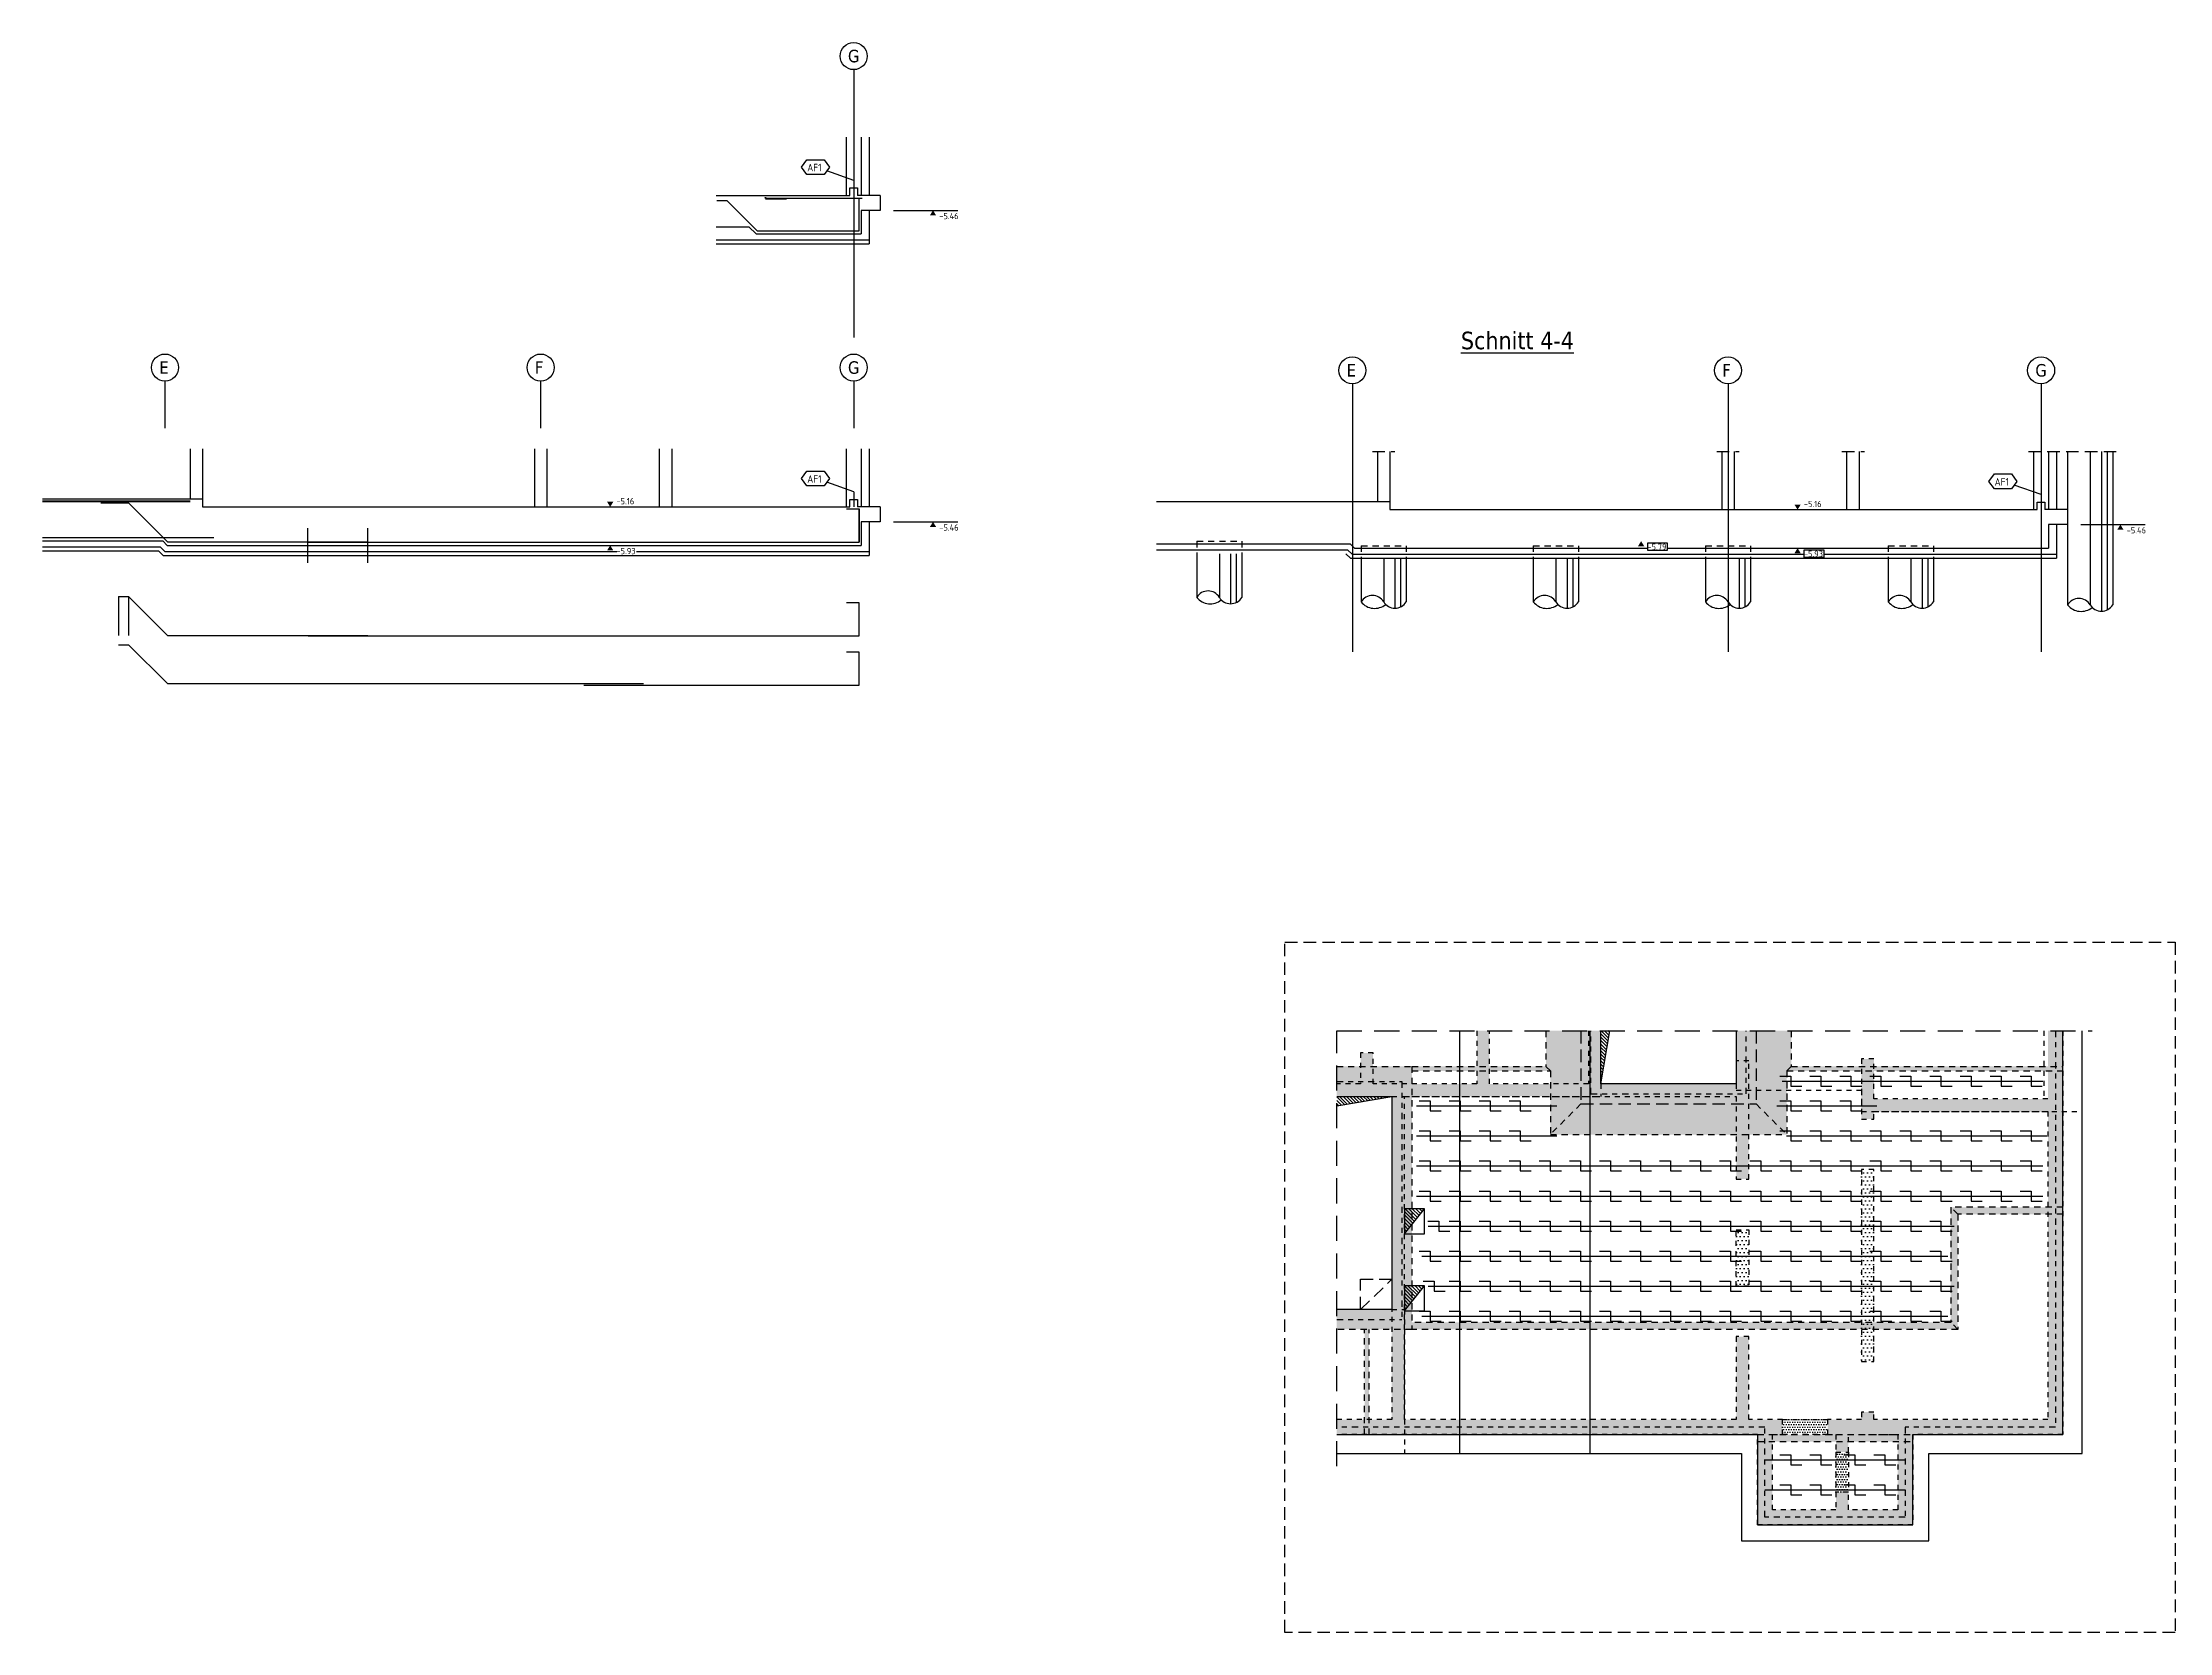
# Model space of a CAD drawing. Extents: x -21 to 93, y -36 to 68.
# Drawn here: x 2.64 to 45.11, y -36.49 to -4.75 of the extents above; entities that cross this region are included whole.
import ezdxf

# ---------------------------------------------------------------- set-up
doc = ezdxf.new("R2010")
doc.units = 0
doc.header["$LTSCALE"] = 0.5
for name, pattern in [('AUSGEZOGEN', [1000.01, 1000, 0.01]), ('DASHED', [0.75, 0.5, -0.25]), ('DIVIDE2', [0.625, 0.25, -0.125, 0, -0.125, 0, -0.125]), ('DOT', [0.175, 0.05, -0.125]), ('GESTRICHELTX2', [1.5, 1, -0.5]), ('HIDDEN', [0.375, 0.25, -0.125]), ('HIDDEN2', [0.187, 0.125, -0.062]), ('PUNKT', [0.175, 0.05, -0.125]), ('STRICHLINIE', [0.75, 0.5, -0.25]), ('VERDECKT', [0.375, 0.25, -0.125]), ('VERDECKTX2', [0.75, 0.5, -0.25])]:
    doc.linetypes.add(name, pattern=pattern)
for name, color, linetype in [('ACHSEN', 7, 'Continuous'), ('AFB', 7, 'Continuous'), ('AFU', 7, 'Continuous'), ('BETON', 7, 'Continuous'), ('Brüstung 2.UG', 7, 'Continuous'), ('DETAIL', 7, 'Continuous'), ('DRUEBER', 7, 'Continuous'), ('grau_dunkel', 7, 'Continuous'), ('grau_hell', 7, 'Continuous'), ('HILFE', 7, 'Continuous'), ('koten', 7, 'Continuous'), ('OBJEKT', 7, 'Continuous'), ('RND', 7, 'Continuous'), ('SCHRAFF', 7, 'Continuous'), ('SFP_Achsen', 7, 'Continuous'), ('SFP_Hilfe', 7, 'Continuous'), ('TEXT', 7, 'Continuous'), ('Verbau', 7, 'Continuous'), ('VERDECKT', 7, 'Continuous'), ('Versprung oberseitig', 7, 'Continuous')]:
    doc.layers.add(name, color=color, linetype=linetype)
doc.layers.add('NOPLOT', color=7, linetype='Continuous', plot=False)
doc.styles.add('helv', font='tahoma.ttf')
doc.styles.add('txt', font='isocp.shx')
doc.linetypes.add('AFU_50K', pattern='A,0.15,["/",Standard,S=0.2,R=0,X=-0.01,Y=-0.1],0.07,["/",Standard,S=0.2,R=0,X=-0.01,Y=-0.1],0.15', length=0.37)
doc.linetypes.add('AFU_50L', pattern='A,0.75,["/",Standard,S=0.2,R=0,X=-0.01,Y=-0.1],0.07,["/",Standard,S=0.2,R=0,X=-0.01,Y=-0.1],0.75', length=1.57)
pattern_1 = [(135, (-74.60404, 528.62096), (-0.035355339, -0.035355339), [])]
pattern_2 = [(0, (14.94868, -53.34815), (0.0396875, 0.079375), [0, -0.079375])]

# ---------------------------------------------------------------- blocks, each defined once
blk = doc.blocks.new('okrd_u')
at = {"layer": 'koten', "color": 7, "linetype": 'Continuous'}
blk.add_solid([(-0.125, -0.202), (0.125, -0.202), (0, 0)], dxfattribs=at)
at = {"layer": 'koten', "style": 'txt'}
blk.add_attdef('OKRD', (0.25, -0.35), '', height=0.25, dxfattribs=at)
blk = doc.blocks.new('okrd_o')
at = {"layer": 'koten', "color": 7, "linetype": 'Continuous'}
blk.add_solid([(-0.125, 0.202), (0.125, 0.202), (0, 0)], dxfattribs=at)
at = {"layer": 'koten', "style": 'txt'}
blk.add_attdef('OKRD', (0.25, 0.1), '', height=0.25, dxfattribs=at)

msp = doc.modelspace()

# ---------------------------------------------------------------- hatches: boundary and pattern name
at = {"layer": 'Brüstung 2.UG', "linetype": 'PUNKT'}
h = msp.add_hatch(dxfattribs=at)
h.set_pattern_fill('DOTS', color=102, scale=0.8, double=1)
h.set_pattern_definition([(0, (-77.84343, 459.56331), (0.025, 0.05), [0, -0.05])])
h.paths.add_polyline_path([(37.38088, -32.23558), (37.38088, -32.53558), (38.28088, -32.53558), (38.28088, -32.23558)])
at = {"layer": 'Brüstung 2.UG', "linetype": 'DOT'}
h = msp.add_hatch(dxfattribs=at)
h.set_pattern_fill('DOTS', color=102, scale=0.8, double=1)
h.set_pattern_definition([(0, (-74.60404, 528.62096), (0.025, 0.05), [0, -0.05])])
h.paths.add_polyline_path([(38.69588, -32.88558), (38.44588, -32.88558), (38.44588, -33.68558), (38.69588, -33.68558)])
at = {"layer": 'grau_dunkel'}
h = msp.add_hatch(color=21, dxfattribs=at)
h.paths.add_polyline_path([(36.85588, -24.47477), (33.35588, -24.47477), (33.35588, -25.93558), (36.85588, -25.93558)])
h.paths.add_polyline_path([(36.45588, -24.47477), (33.75588, -24.47477), (33.75588, -25.53558), (36.45588, -25.53558)])
at = {"layer": 'grau_dunkel', "linetype": 'AUSGEZOGEN'}
h = msp.add_hatch(dxfattribs=at)
h.set_pattern_fill('ANSI31', color=21, scale=0.015, angle=90, style=0, double=1)
h.set_pattern_definition([(135, (-113.364554, -20.1352), (-0.03367596, -0.03367596), [])])
h.paths.add_polyline_path([(33.93111, -24.47477), (33.75577, -24.47477), (33.75568, -25.53558)])
at = {"layer": 'grau_dunkel'}
h = msp.add_hatch(color=21, dxfattribs=at)
h.paths.add_polyline_path([(28.48154, -25.18558), (28.48154, -30.43558), (29.98088, -30.43558), (29.98088, -25.18558)])
h.paths.add_polyline_path([(28.48154, -25.78558), (28.48154, -30.03558), (29.58088, -30.03558), (29.58088, -25.78558)])
at = {"layer": 'grau_dunkel', "linetype": 'AUSGEZOGEN'}
h = msp.add_hatch(dxfattribs=at)
h.set_pattern_fill('ANSI31', color=21, scale=0.015, angle=90, style=0, double=1)
h.set_pattern_definition([(135, (-113.36452, -20.1352), (-0.03367596, -0.03367596), [])])
h.paths.add_polyline_path([(28.48154, -25.78558), (28.48154, -25.97438), (29.58088, -25.78558)])
at = {"layer": 'grau_dunkel', "linetype": 'VERDECKTX2'}
h = msp.add_hatch(dxfattribs=at)
h.set_pattern_fill('ANSI31', color=171, scale=0.4, angle=90, style=0, double=1)
h.set_pattern_definition(pattern_1)
h.paths.add_polyline_path([(29.98088, -28.02558), (29.83088, -28.02558), (29.83088, -28.52558), (29.98088, -28.33808)])
h.paths.add_polyline_path([(30.23088, -28.02558), (29.98088, -28.02558), (29.98088, -28.33808)])
h = msp.add_hatch(dxfattribs=at)
h.set_pattern_fill('ANSI31', color=171, scale=0.4, angle=90, style=0, double=1)
h.set_pattern_definition(pattern_1)
h.paths.add_polyline_path([(29.83088, -30.06558), (29.98088, -29.87808), (29.98088, -29.56558), (29.83088, -29.56558)])
h.paths.add_polyline_path([(30.23088, -29.56558), (29.98088, -29.56558), (29.98088, -29.87808)])
at = {"layer": 'grau_hell'}
h = msp.add_hatch(color=9, dxfattribs=at)
h.paths.add_polyline_path([(36.85588, -24.47477), (33.35588, -24.47477), (33.35588, -25.93558), (36.85588, -25.93558)])
h.paths.add_polyline_path([(37.55588, -24.47477), (32.65588, -24.47477), (32.65588, -25.18557), (32.74588, -25.27558), (32.74588, -26.54558), (37.46588, -26.54558), (37.46588, -25.27558), (37.55588, -25.18558)])
h = msp.add_hatch(color=9, dxfattribs=at)
h.paths.add_polyline_path([(32.74588, -25.27558), (32.65588, -25.18558), (29.98088, -25.18558), (29.98088, -25.27558)])
h.paths.add_polyline_path([(37.5559, -25.18556), (37.4659, -25.27556), (42.98088, -25.27556), (42.98088, -25.18556)])
h = msp.add_hatch(color=9, dxfattribs=at)
h.paths.add_polyline_path([(42.98088, -27.99558), (40.74089, -27.99558), (40.88089, -28.13558), (42.98088, -28.13558)])
h.paths.add_polyline_path([(40.74089, -27.99558), (40.74089, -30.29558), (40.88089, -30.43558), (40.88089, -28.13558)])
h.paths.add_polyline_path([(40.74089, -30.29558), (29.98088, -30.29558), (29.98088, -30.43558), (40.88089, -30.43558)])
for points in [[(29.03588, -32.53558), (29.12588, -32.53558), (29.12588, -30.43558), (29.03588, -30.43558)], [(36.88088, -32.53558), (36.88088, -32.67558), (39.98088, -32.67558), (39.98088, -32.53558)]]:
    msp.add_hatch(color=9, dxfattribs=at).paths.add_polyline_path(points)
at = {"layer": 'SCHRAFF', "linetype": 'AUSGEZOGEN'}
h = msp.add_hatch(dxfattribs=at)
h.set_pattern_fill('DOTS', scale=0.05, double=1)
h.set_pattern_definition(pattern_2)
h.paths.add_polyline_path([(28.48154, -25.53558), (28.48154, -25.78558), (29.58088, -25.78558), (29.58088, -32.23558), (28.48154, -32.23558), (28.48154, -32.53558), (36.88088, -32.53558), (36.88088, -34.33558), (39.98088, -34.33558), (39.98088, -32.53558), (42.98088, -32.53558), (42.98088, -24.47477), (42.68088, -24.47477), (42.68088, -25.83558), (39.20588, -25.83558), (39.20588, -25.03558), (38.95588, -25.03558), (38.95588, -26.23558), (39.20588, -26.23558), (39.20588, -26.08558), (42.68088, -26.08558), (42.68088, -32.23558), (39.20588, -32.23558), (39.20588, -32.08558), (38.95588, -32.08558), (38.95588, -32.23558), (38.28088, -32.23558), (38.28088, -32.53558), (38.44588, -32.53558), (38.44588, -32.88558), (38.69588, -32.88558), (38.69588, -32.53558), (39.68088, -32.53558), (39.68088, -34.03558), (38.69588, -34.03558), (38.69588, -33.68558), (38.44588, -33.68558), (38.44588, -34.03557), (37.18088, -34.03556), (37.18088, -32.53558), (37.38088, -32.53558), (37.38088, -32.23558), (36.70588, -32.23558), (36.70588, -30.58058), (36.45588, -30.58058), (36.45588, -32.23558), (29.83088, -32.23558), (29.83088, -25.78558), (36.45588, -25.78558), (36.45588, -27.43558), (36.70588, -27.43558), (36.70588, -25.07558), (36.45588, -25.07558), (36.45588, -25.53558), (33.75588, -25.53558), (33.75588, -24.47477), (33.50588, -24.47477), (33.50588, -25.53558), (31.53088, -25.53558), (31.53088, -24.47477), (31.28088, -24.47477), (31.28088, -25.53558), (29.20588, -25.53558), (29.20588, -24.91558), (28.95588, -24.91558), (28.95588, -25.53558)])
h = msp.add_hatch(dxfattribs=at)
h.set_pattern_fill('DOTS', scale=0.05, double=1)
h.set_pattern_definition(pattern_2)
h.paths.add_polyline_path([(39.20588, -27.24558), (38.95588, -27.24558), (38.95588, -31.07558), (39.20588, -31.07558)])
h = msp.add_hatch(dxfattribs=at)
h.set_pattern_fill('DOTS', scale=0.05, double=1)
h.set_pattern_definition(pattern_2)
h.paths.add_polyline_path([(36.70588, -28.44558), (36.45588, -28.44558), (36.45588, -29.57058), (36.70588, -29.57058)])

# ---------------------------------------------------------------- linework, layer by layer
at = {"layer": 'ACHSEN', "color": 140, "linetype": 'AUSGEZOGEN'}
for p, q in [((18.83619, -5.28677), (18.83619, -10.63677)), ((5.08619, -11.50484), (5.08619, -12.444)), ((12.58619, -11.50484), (12.58619, -12.444)), ((18.83619, -11.50484), (18.83619, -12.444)), ((28.79329, -11.56017), (28.79329, -16.91017)), ((36.29329, -11.56017), (36.29329, -16.91017)), ((42.54329, -11.56017), (42.54329, -16.91017))]:
    msp.add_line(p, q, dxfattribs=at)
at = {"layer": 'AFB', "color": 1, "linetype": 'DIVIDE2'}
for p, q in [((33.55588, -25.73558), (33.55588, -24.47477)), ((36.65588, -25.73558), (36.65588, -24.47477)), ((42.83088, -24.47477), (42.83088, -32.38558)), ((28.48154, -25.48558), (29.78088, -25.48558)), ((29.78088, -25.48558), (29.78088, -30.23558)), ((33.55588, -25.73558), (36.65588, -25.73558)), ((28.48154, -30.23558), (29.78088, -30.23558)), ((37.03088, -32.38558), (28.48154, -32.38558)), ((37.03088, -34.18558), (37.03088, -32.38558)), ((42.83088, -32.38558), (39.83088, -32.38558)), ((39.83088, -32.38558), (39.83088, -34.18558)), ((39.83088, -34.18558), (37.03088, -34.18558))]:
    msp.add_line(p, q, dxfattribs=at)
at = {"layer": 'AFB', "color": 1, "linetype": 'AUSGEZOGEN'}
for points in [[(18.24582, -7.08439), (18.35427, -7.23222), (18.24582, -7.38005), (17.9042, -7.38005), (17.79576, -7.23222), (17.9042, -7.08439)], [(18.24582, -13.30245), (18.35427, -13.45028), (18.24582, -13.59812), (17.9042, -13.59812), (17.79576, -13.45028), (17.9042, -13.30245)], [(41.95292, -13.35779), (42.06137, -13.50562), (41.95292, -13.65345), (41.6113, -13.65345), (41.50286, -13.50562), (41.6113, -13.35779)]]:
    msp.add_lwpolyline(points, close=True, dxfattribs=at)
at = {"layer": 'AFU', "color": 1, "linetype": 'AUSGEZOGEN'}
for p, q in [((18.83619, -7.49677), (18.83619, -7.79677)), ((18.83619, -13.71484), (18.83619, -14.01484)), ((42.54329, -13.77017), (42.54329, -14.07017))]:
    msp.add_line(p, q, dxfattribs=at)
at = {"layer": 'AFU', "color": 8, "linetype": 'AUSGEZOGEN'}
for p, q in [((18.68619, -7.79677), (18.76119, -7.79677)), ((18.76119, -7.79677), (18.76119, -7.64677)), ((18.76119, -7.64677), (18.91119, -7.64677)), ((18.91119, -7.64677), (18.91119, -7.79677)), ((18.98619, -7.79677), (18.91119, -7.79677)), ((18.76119, -14.01484), (18.76119, -13.86484)), ((18.76119, -13.86484), (18.91119, -13.86484)), ((18.91119, -13.86484), (18.91119, -14.01484)), ((42.46829, -14.07017), (42.46829, -13.92017)), ((42.46829, -13.92017), (42.61829, -13.92017)), ((42.61829, -13.92017), (42.61829, -14.07017)), ((18.68619, -14.01484), (18.76119, -14.01484)), ((18.98619, -14.01484), (18.91119, -14.01484)), ((42.39329, -14.07017), (42.46829, -14.07017)), ((42.69329, -14.07017), (42.61829, -14.07017))]:
    msp.add_line(p, q, dxfattribs=at)
at = {"layer": 'AFU', "color": 8, "linetype": 'AFU_50K'}
for p, q in [((5.58619, -13.85484), (5.83619, -13.85484)), ((29.29329, -13.91017), (29.54329, -13.91017)), ((12.46119, -14.01484), (12.71119, -14.01484)), ((36.16829, -14.07017), (36.41829, -14.07017))]:
    msp.add_line(p, q, dxfattribs=at)
at = {"layer": 'AFU', "color": 8, "linetype": 'AFU_50L'}
msp.add_line((30.93088, -24.47477), (30.93088, -32.91558), dxfattribs=at)
at = {"layer": 'BETON', "color": 6, "linetype": 'AUSGEZOGEN'}
for p, q in [((18.68619, -6.63677), (18.68619, -7.79677)), ((18.98619, -6.63677), (18.98619, -7.79677)), ((16.08827, -7.79677), (18.68619, -7.79677)), ((19.36619, -7.79677), (18.98619, -7.79677)), ((19.36619, -7.79677), (19.36619, -8.09677)), ((16.08827, -8.42677), (16.74619, -8.42677)), ((16.74619, -8.42677), (16.88619, -8.56677)), ((18.98619, -8.09677), (18.98619, -8.56677)), ((19.36619, -8.09677), (18.98619, -8.09677)), ((16.88619, -8.56677), (18.98619, -8.56677)), ((5.58619, -12.85484), (5.58619, -13.85484)), ((5.83619, -12.85484), (5.83619, -14.01484)), ((12.46119, -12.85484), (12.46119, -14.01484)), ((12.71119, -12.85484), (12.71119, -14.01484)), ((18.68619, -12.85484), (18.68619, -14.01484)), ((18.98619, -12.85484), (18.98619, -14.01484)), ((29.29329, -12.91017), (29.29329, -13.91017)), ((29.54329, -12.91017), (29.54329, -14.07017)), ((36.16829, -12.91017), (36.16829, -14.07017)), ((36.41829, -12.91017), (36.41829, -14.07017)), ((42.39329, -12.91017), (42.39329, -14.07017)), ((42.69329, -12.91017), (42.69329, -14.07017)), ((2.64142, -13.85484), (5.58619, -13.85484)), ((24.8826, -13.91017), (29.29329, -13.91017)), ((5.83619, -14.01484), (12.46119, -14.01484)), ((12.71119, -14.01484), (18.68619, -14.01484)), ((19.36619, -14.01484), (18.98619, -14.01484)), ((18.98619, -14.31484), (18.98619, -14.78484)), ((19.36619, -14.31484), (18.98619, -14.31484)), ((19.36619, -14.01484), (19.36619, -14.31484)), ((29.54329, -14.07017), (36.16829, -14.07017)), ((36.41829, -14.07017), (42.39329, -14.07017)), ((43.07329, -14.07017), (42.69329, -14.07017)), ((42.69329, -14.37017), (42.69329, -14.84017)), ((43.07329, -14.37017), (42.69329, -14.37017)), ((43.07329, -14.07017), (43.07329, -14.37017)), ((2.64142, -14.69484), (5.04119, -14.69484)), ((5.13119, -14.78484), (5.04119, -14.69484)), ((5.13119, -14.78484), (18.98619, -14.78484)), ((24.8826, -14.75017), (28.74829, -14.75017)), ((28.83829, -14.84017), (28.74829, -14.75017)), ((28.83829, -14.84017), (34.69273, -14.84017)), ((35.08142, -14.84017), (42.69329, -14.84017)), ((42.98088, -32.53558), (42.98088, -24.47477)), ((28.48154, -32.53558), (36.88088, -32.53558)), ((36.88088, -32.53558), (36.88088, -34.33558)), ((39.98088, -34.33558), (39.98088, -32.53558)), ((39.98088, -32.53558), (42.98088, -32.53558)), ((36.88088, -34.33558), (39.98088, -34.33558))]:
    msp.add_line(p, q, dxfattribs=at)
for points in [[(36.45588, -24.47477), (36.45588, -25.53558), (33.75588, -25.53558), (33.75588, -24.47477)], [(28.48154, -25.78558), (29.58088, -25.78558), (29.58088, -30.03558), (28.48154, -30.03558)]]:
    msp.add_lwpolyline(points, dxfattribs=at)
for points in [[(30.23088, -28.02558), (29.83088, -28.02558), (29.83088, -28.52558), (30.23088, -28.52558)], [(30.23088, -29.56558), (29.83088, -29.56558), (29.83088, -30.06558), (30.23088, -30.06558)]]:
    msp.add_lwpolyline(points, close=True, dxfattribs=at)
at = {"layer": 'Brüstung 2.UG', "color": 102, "linetype": 'DOT'}
for p, q in [((37.38088, -32.23558), (38.28088, -32.23558)), ((38.28088, -32.53558), (37.38088, -32.53558)), ((38.44588, -32.88558), (38.44588, -33.68558)), ((38.69588, -32.88558), (38.69588, -33.68558))]:
    msp.add_line(p, q, dxfattribs=at)
at = {"layer": 'DETAIL', "color": 102, "linetype": 'STRICHLINIE'}
msp.add_lwpolyline([(27.44449, -36.48548), (27.44449, -22.70588), (45.21967, -22.70588), (45.21967, -36.48548)], close=True, dxfattribs=at)
at = {"layer": 'DRUEBER', "color": 7, "linetype": 'PUNKT', "lineweight": -2}
for p, q in [((31.28088, -24.47477), (31.28088, -25.53558)), ((31.53088, -25.53558), (31.53088, -24.47477)), ((33.50588, -24.47477), (33.50588, -25.53558)), ((33.75588, -25.53558), (33.75588, -24.47477)), ((42.6015, -24.47477), (42.6015, -25.83558)), ((42.98088, -24.47477), (42.98088, -32.53558)), ((29.20588, -24.91558), (28.95588, -24.91558)), ((28.95588, -24.91558), (28.95588, -25.53558)), ((29.20588, -25.53558), (29.20588, -24.91558)), ((39.20588, -25.03558), (38.95588, -25.03558)), ((38.95588, -25.03558), (38.95588, -26.23558)), ((39.20588, -25.83558), (39.20588, -25.03558)), ((36.70588, -25.07558), (36.45588, -25.07558)), ((36.45588, -25.07558), (36.45588, -25.53558)), ((36.70588, -27.43558), (36.70588, -25.07558)), ((28.95588, -25.53558), (28.48154, -25.53558)), ((28.48154, -25.78558), (29.58088, -25.78558)), ((31.28088, -25.53558), (29.20588, -25.53558)), ((29.58088, -25.78558), (29.58088, -32.23558)), ((29.83088, -32.23558), (29.83088, -25.78558)), ((29.83088, -25.78558), (36.45588, -25.78558)), ((33.50588, -25.53558), (31.53088, -25.53558)), ((36.45588, -25.53558), (33.75588, -25.53558)), ((36.45588, -25.78558), (36.45588, -27.43558)), ((42.68088, -25.83558), (39.20588, -25.83558)), ((38.95588, -26.23558), (39.20588, -26.23558)), ((39.20588, -26.23558), (39.20588, -26.08558)), ((39.20588, -26.08558), (42.68088, -26.08558)), ((42.68088, -26.08558), (42.68088, -32.23558)), ((36.45588, -27.43558), (36.70588, -27.43558)), ((39.20588, -27.24558), (38.95588, -27.24558)), ((38.95588, -27.24558), (38.95588, -31.07558)), ((39.20588, -31.07558), (39.20588, -27.24558)), ((36.45588, -28.44558), (36.70588, -28.44558)), ((36.45588, -29.57058), (36.45588, -28.44558)), ((36.70588, -28.44558), (36.70588, -29.57058)), ((36.70588, -29.57058), (36.45588, -29.57058)), ((36.70588, -30.58058), (36.45588, -30.58058)), ((36.45588, -30.58058), (36.45588, -32.23558)), ((36.70588, -32.23558), (36.70588, -30.58058)), ((38.95588, -31.07558), (39.20588, -31.07558)), ((29.58088, -32.23558), (28.48154, -32.23558)), ((36.45588, -32.23558), (29.83088, -32.23558)), ((37.38088, -32.23558), (36.70588, -32.23558)), ((37.38088, -32.53558), (37.38088, -32.23558)), ((38.95588, -32.23558), (38.28088, -32.23558)), ((38.28088, -32.23558), (38.28088, -32.53558)), ((39.20588, -32.08558), (38.95588, -32.08558)), ((38.95588, -32.08558), (38.95588, -32.23558)), ((39.20588, -32.23558), (39.20588, -32.08558)), ((42.68088, -32.23558), (39.20588, -32.23558)), ((36.88088, -32.53558), (28.48154, -32.53558)), ((36.88088, -34.33558), (36.88088, -32.53558)), ((37.18088, -34.03556), (37.18088, -32.53558)), ((37.18088, -32.53558), (37.38088, -32.53558)), ((38.28088, -32.53558), (38.44588, -32.53558)), ((38.44588, -32.53558), (38.44588, -32.88558)), ((38.69588, -32.88558), (38.69588, -32.53558)), ((38.69588, -32.53558), (39.68088, -32.53558)), ((39.68088, -32.53558), (39.68088, -34.03558)), ((42.98088, -32.53558), (39.98088, -32.53558)), ((39.98088, -32.53558), (39.98088, -34.33558)), ((38.44588, -32.88558), (38.69588, -32.88558)), ((38.69588, -33.68558), (38.44588, -33.68558)), ((38.44588, -33.68558), (38.44588, -34.03557)), ((38.69588, -34.03558), (38.69588, -33.68558)), ((39.98088, -34.33558), (36.88088, -34.33558)), ((38.44588, -34.03557), (37.18088, -34.03556)), ((39.68088, -34.03558), (38.69588, -34.03558))]:
    msp.add_line(p, q, dxfattribs=at)
at = {"layer": 'grau_dunkel', "color": 21, "linetype": 'AUSGEZOGEN'}
for p, q in [((33.75568, -25.53558), (33.93111, -24.47477)), ((28.48154, -25.97438), (29.58088, -25.78558))]:
    msp.add_line(p, q, dxfattribs=at)
at = {"layer": 'grau_dunkel', "color": 171, "linetype": 'AUSGEZOGEN'}
for p, q in [((29.83088, -28.52558), (30.23088, -28.02558)), ((29.83088, -30.06558), (30.23088, -29.56558))]:
    msp.add_line(p, q, dxfattribs=at)
at = {"layer": 'HILFE', "color": 102, "linetype": 'AUSGEZOGEN'}
for p, q in [((19.14619, -6.63677), (19.14619, -7.79677)), ((18.83619, -7.49677), (18.30004, -7.30614)), ((19.14619, -8.09677), (19.14619, -8.74677)), ((19.63311, -8.09677), (20.91349, -8.09677)), ((16.08827, -8.68677), (19.14619, -8.68677)), ((16.08827, -8.76677), (19.14619, -8.76677)), ((19.14619, -8.74677), (19.14619, -8.76677)), ((19.14619, -12.85484), (19.14619, -14.01484)), ((42.85329, -12.91017), (42.85329, -14.07017)), ((18.83619, -13.71484), (18.30004, -13.5242)), ((42.54329, -13.77017), (42.00714, -13.57954)), ((18.94619, -14.05484), (18.94619, -14.71984)), ((19.14619, -14.31484), (19.14619, -14.96484)), ((19.63311, -14.31484), (20.91349, -14.31484)), ((42.85329, -14.37017), (42.85329, -15.02017)), ((43.34021, -14.37017), (44.62059, -14.37017)), ((2.64142, -14.62984), (6.06434, -14.62984)), ((2.64142, -14.81484), (4.99149, -14.81484)), ((5.08149, -14.90484), (4.99149, -14.81484)), ((2.64142, -14.89484), (4.95835, -14.89484)), ((5.04835, -14.98484), (4.95835, -14.89484)), ((5.04835, -14.98484), (19.14619, -14.98484)), ((5.08149, -14.90484), (14.10928, -14.90484)), ((14.49797, -14.90484), (19.14619, -14.90484)), ((19.14619, -14.96484), (19.14619, -14.98484)), ((24.8826, -14.87017), (28.69859, -14.87017)), ((28.75545, -15.04017), (28.66545, -14.95017)), ((28.78859, -14.96017), (28.69859, -14.87017)), ((28.75545, -15.04017), (42.85329, -15.04017)), ((28.78859, -14.96017), (37.81638, -14.96017)), ((38.20507, -14.96017), (42.85329, -14.96017)), ((42.85329, -15.02017), (42.85329, -15.04017))]:
    msp.add_line(p, q, dxfattribs=at)
at = {"layer": 'HILFE', "color": 102, "linetype": 'GESTRICHELTX2'}
for p, q in [((28.48154, -33.16906), (28.48154, -24.47477)), ((28.48154, -24.47477), (43.56386, -24.47477))]:
    msp.add_line(p, q, dxfattribs=at)
at = {"layer": 'NOPLOT', "color": 191, "linetype": 'Continuous'}
for p, q in [((17.07416, -7.85277), (19.00567, -7.85277)), ((17.07416, -7.86877), (17.49365, -7.86877)), ((2.64142, -13.89484), (5.58619, -13.89484)), ((2.64142, -13.91084), (5.58619, -13.91084)), ((3.80619, -13.9335), (4.35057, -13.9335)), ((33.53088, -24.47477), (33.53088, -32.91558))]:
    msp.add_line(p, q, dxfattribs=at)
at = {"layer": 'NOPLOT', "color": 191, "linetype": 'AUSGEZOGEN'}
for p, q in [((7.9369, -15.13359), (7.9369, -14.44087)), ((9.1369, -15.13359), (9.1369, -14.44087)), ((4.15908, -15.804), (4.15908, -16.58182)), ((4.35908, -15.804), (4.35908, -16.58182))]:
    msp.add_line(p, q, dxfattribs=at)
for points in [[(34.69273, -14.73332), (35.08142, -14.73332), (35.08142, -14.88356), (34.69273, -14.88356)], [(37.81638, -14.87332), (38.20507, -14.87332), (38.20507, -15.02356), (37.81638, -15.02356)]]:
    msp.add_lwpolyline(points, close=True, dxfattribs=at)
at = {"layer": 'NOPLOT', "color": 191, "linetype": 'Continuous'}
msp.add_circle((17.07416, -7.84477), 0.008, dxfattribs=at)
at = {"layer": 'OBJEKT', "color": 7, "linetype": 'AUSGEZOGEN'}
for p, q in [((14.96119, -14.01484), (14.96119, -12.85484)), ((15.21119, -14.00484), (15.21119, -12.85484)), ((38.66829, -14.07017), (38.66829, -12.91017)), ((38.91829, -14.06017), (38.91829, -12.91017)), ((43.36088, -32.91558), (43.36088, -24.47477)), ((28.48154, -32.91558), (36.56088, -32.91558)), ((36.56088, -32.91558), (36.56088, -34.65558)), ((40.30088, -32.91558), (43.36088, -32.91558)), ((40.30088, -34.65558), (40.30088, -32.91558)), ((36.56088, -34.65558), (40.30088, -34.65558))]:
    msp.add_line(p, q, dxfattribs=at)
at = {"layer": 'RND', "color": 1, "linetype": 'AUSGEZOGEN'}
for points in [[(16.10515, -7.90073), (16.30515, -7.90073), (16.90619, -8.50177), (18.94619, -8.50177), (18.94619, -7.86177), (18.74619, -7.86177)], [(4.15908, -13.9328), (4.35908, -13.9328), (5.1369, -14.71062), (9.1369, -14.71062)], [(7.94619, -14.71984), (18.94619, -14.71984), (18.94619, -14.05984), (18.69619, -14.05984)], [(4.15908, -15.804), (4.35908, -15.804), (5.1369, -16.58182), (9.1369, -16.58182)], [(7.94619, -16.59104), (18.94619, -16.59104), (18.94619, -15.93104), (18.69619, -15.93104)], [(4.15908, -16.7665), (4.35908, -16.7665), (5.1369, -17.54431), (14.6369, -17.54431)], [(13.44619, -17.57612), (18.94619, -17.57612), (18.94619, -16.91612), (18.69619, -16.91612)], [(37.32541, -25.38005), (37.54541, -25.38005), (37.54541, -25.58005), (37.76541, -25.58005)], [(37.92541, -25.38005), (38.14541, -25.38005), (38.14541, -25.58005), (38.36541, -25.58005)], [(38.52541, -25.38005), (38.74541, -25.38005), (38.74541, -25.58005), (38.96541, -25.58005)], [(39.12541, -25.38005), (39.34541, -25.38005), (39.34541, -25.58005), (39.56541, -25.58005)], [(39.72541, -25.38005), (39.94541, -25.38005), (39.94541, -25.58005), (40.16541, -25.58005)], [(40.32541, -25.38005), (40.54541, -25.38005), (40.54541, -25.58005), (40.76541, -25.58005)], [(40.92541, -25.38005), (41.14541, -25.38005), (41.14541, -25.58005), (41.36541, -25.58005)], [(41.52541, -25.38005), (41.74541, -25.38005), (41.74541, -25.58005), (41.96541, -25.58005)], [(42.12541, -25.38005), (42.34541, -25.38005), (42.34541, -25.58005), (42.56541, -25.58005)], [(30.12541, -25.87329), (30.34541, -25.87329), (30.34541, -26.07329), (30.56541, -26.07329)], [(30.72541, -25.87329), (30.94541, -25.87329), (30.94541, -26.07329), (31.16541, -26.07329)], [(31.32541, -25.87329), (31.54541, -25.87329), (31.54541, -26.07329), (31.76541, -26.07329)], [(31.92541, -25.87329), (32.14541, -25.87329), (32.14541, -26.07329), (32.36541, -26.07329)], [(37.32541, -25.87329), (37.54541, -25.87329), (37.54541, -26.07329), (37.76541, -26.07329)], [(37.37612, -25.48005), (42.57612, -25.48005)], [(37.92541, -25.87329), (38.14541, -25.87329), (38.14541, -26.07329), (38.36541, -26.07329)], [(38.52541, -25.87329), (38.74541, -25.87329), (38.74541, -26.07329), (38.96541, -26.07329)], [(30.07641, -25.97329), (32.87641, -25.97329)], [(37.26588, -25.97329), (39.26588, -25.97329)], [(30.07641, -26.57329), (32.87641, -26.57329)], [(30.12541, -26.47329), (30.34541, -26.47329), (30.34541, -26.67329), (30.56541, -26.67329)], [(30.72541, -26.47329), (30.94541, -26.47329), (30.94541, -26.67329), (31.16541, -26.67329)], [(31.32541, -26.47329), (31.54541, -26.47329), (31.54541, -26.67329), (31.76541, -26.67329)], [(31.92541, -26.47329), (32.14541, -26.47329), (32.14541, -26.67329), (32.36541, -26.67329)], [(37.32541, -26.47329), (37.54541, -26.47329), (37.54541, -26.67329), (37.76541, -26.67329)], [(37.46093, -26.57329), (42.66093, -26.57329)], [(37.92541, -26.47329), (38.14541, -26.47329), (38.14541, -26.67329), (38.36541, -26.67329)], [(38.52541, -26.47329), (38.74541, -26.47329), (38.74541, -26.67329), (38.96541, -26.67329)], [(39.12541, -26.47329), (39.34541, -26.47329), (39.34541, -26.67329), (39.56541, -26.67329)], [(39.72541, -26.47329), (39.94541, -26.47329), (39.94541, -26.67329), (40.16541, -26.67329)], [(40.32541, -26.47329), (40.54541, -26.47329), (40.54541, -26.67329), (40.76541, -26.67329)], [(40.92541, -26.47329), (41.14541, -26.47329), (41.14541, -26.67329), (41.36541, -26.67329)], [(41.52541, -26.47329), (41.74541, -26.47329), (41.74541, -26.67329), (41.96541, -26.67329)], [(42.12541, -26.47329), (42.34541, -26.47329), (42.34541, -26.67329), (42.56541, -26.67329)], [(30.07641, -27.17329), (42.57641, -27.17329)], [(30.12541, -27.07329), (30.34541, -27.07329), (30.34541, -27.27329), (30.56541, -27.27329)], [(30.72541, -27.07329), (30.94541, -27.07329), (30.94541, -27.27329), (31.16541, -27.27329)], [(31.32541, -27.07329), (31.54541, -27.07329), (31.54541, -27.27329), (31.76541, -27.27329)], [(31.92541, -27.07329), (32.14541, -27.07329), (32.14541, -27.27329), (32.36541, -27.27329)], [(32.52541, -27.07329), (32.74541, -27.07329), (32.74541, -27.27329), (32.96541, -27.27329)], [(33.12541, -27.07329), (33.34541, -27.07329), (33.34541, -27.27329), (33.56541, -27.27329)], [(33.72541, -27.07329), (33.94541, -27.07329), (33.94541, -27.27329), (34.16541, -27.27329)], [(34.32541, -27.07329), (34.54541, -27.07329), (34.54541, -27.27329), (34.76541, -27.27329)], [(34.92541, -27.07329), (35.14541, -27.07329), (35.14541, -27.27329), (35.36541, -27.27329)], [(35.52541, -27.07329), (35.74541, -27.07329), (35.74541, -27.27329), (35.96541, -27.27329)], [(36.12541, -27.07329), (36.34541, -27.07329), (36.34541, -27.27329), (36.56541, -27.27329)], [(36.72541, -27.07329), (36.94541, -27.07329), (36.94541, -27.27329), (37.16541, -27.27329)], [(37.32541, -27.07329), (37.54541, -27.07329), (37.54541, -27.27329), (37.76541, -27.27329)], [(37.92541, -27.07329), (38.14541, -27.07329), (38.14541, -27.27329), (38.36541, -27.27329)], [(38.52541, -27.07329), (38.74541, -27.07329), (38.74541, -27.27329), (38.96541, -27.27329)], [(39.12541, -27.07329), (39.34541, -27.07329), (39.34541, -27.27329), (39.56541, -27.27329)], [(39.72541, -27.07329), (39.94541, -27.07329), (39.94541, -27.27329), (40.16541, -27.27329)], [(40.32541, -27.07329), (40.54541, -27.07329), (40.54541, -27.27329), (40.76541, -27.27329)], [(40.92541, -27.07329), (41.14541, -27.07329), (41.14541, -27.27329), (41.36541, -27.27329)], [(41.52541, -27.07329), (41.74541, -27.07329), (41.74541, -27.27329), (41.96541, -27.27329)], [(42.12541, -27.07329), (42.34541, -27.07329), (42.34541, -27.27329), (42.56541, -27.27329)], [(30.07641, -27.77329), (42.57641, -27.77329)], [(30.12541, -27.67329), (30.34541, -27.67329), (30.34541, -27.87329), (30.56541, -27.87329)], [(30.72541, -27.67329), (30.94541, -27.67329), (30.94541, -27.87329), (31.16541, -27.87329)], [(31.32541, -27.67329), (31.54541, -27.67329), (31.54541, -27.87329), (31.76541, -27.87329)], [(31.92541, -27.67329), (32.14541, -27.67329), (32.14541, -27.87329), (32.36541, -27.87329)], [(32.52541, -27.67329), (32.74541, -27.67329), (32.74541, -27.87329), (32.96541, -27.87329)], [(33.12541, -27.67329), (33.34541, -27.67329), (33.34541, -27.87329), (33.56541, -27.87329)], [(33.72541, -27.67329), (33.94541, -27.67329), (33.94541, -27.87329), (34.16541, -27.87329)], [(34.32541, -27.67329), (34.54541, -27.67329), (34.54541, -27.87329), (34.76541, -27.87329)], [(34.92541, -27.67329), (35.14541, -27.67329), (35.14541, -27.87329), (35.36541, -27.87329)], [(35.52541, -27.67329), (35.74541, -27.67329), (35.74541, -27.87329), (35.96541, -27.87329)], [(36.12541, -27.67329), (36.34541, -27.67329), (36.34541, -27.87329), (36.56541, -27.87329)], [(36.72541, -27.67329), (36.94541, -27.67329), (36.94541, -27.87329), (37.16541, -27.87329)], [(37.32541, -27.67329), (37.54541, -27.67329), (37.54541, -27.87329), (37.76541, -27.87329)], [(37.92541, -27.67329), (38.14541, -27.67329), (38.14541, -27.87329), (38.36541, -27.87329)], [(38.52541, -27.67329), (38.74541, -27.67329), (38.74541, -27.87329), (38.96541, -27.87329)], [(39.12541, -27.67329), (39.34541, -27.67329), (39.34541, -27.87329), (39.56541, -27.87329)], [(39.72541, -27.67329), (39.94541, -27.67329), (39.94541, -27.87329), (40.16541, -27.87329)], [(40.32541, -27.67329), (40.54541, -27.67329), (40.54541, -27.87329), (40.76541, -27.87329)], [(40.92541, -27.67329), (41.14541, -27.67329), (41.14541, -27.87329), (41.36541, -27.87329)], [(41.52541, -27.67329), (41.74541, -27.67329), (41.74541, -27.87329), (41.96541, -27.87329)], [(42.12541, -27.67329), (42.34541, -27.67329), (42.34541, -27.87329), (42.56541, -27.87329)], [(30.2994, -28.27329), (30.5194, -28.27329), (30.5194, -28.47329), (30.7394, -28.47329)], [(30.30851, -28.37329), (40.80851, -28.37329)], [(30.72541, -28.27329), (30.94541, -28.27329), (30.94541, -28.47329), (31.16541, -28.47329)], [(31.32541, -28.27329), (31.54541, -28.27329), (31.54541, -28.47329), (31.76541, -28.47329)], [(31.92541, -28.27329), (32.14541, -28.27329), (32.14541, -28.47329), (32.36541, -28.47329)], [(32.52541, -28.27329), (32.74541, -28.27329), (32.74541, -28.47329), (32.96541, -28.47329)], [(33.12541, -28.27329), (33.34541, -28.27329), (33.34541, -28.47329), (33.56541, -28.47329)], [(33.72541, -28.27329), (33.94541, -28.27329), (33.94541, -28.47329), (34.16541, -28.47329)], [(34.32541, -28.27329), (34.54541, -28.27329), (34.54541, -28.47329), (34.76541, -28.47329)], [(34.92541, -28.27329), (35.14541, -28.27329), (35.14541, -28.47329), (35.36541, -28.47329)], [(35.52541, -28.27329), (35.74541, -28.27329), (35.74541, -28.47329), (35.96541, -28.47329)], [(36.12541, -28.27329), (36.34541, -28.27329), (36.34541, -28.47329), (36.56541, -28.47329)], [(36.72541, -28.27329), (36.94541, -28.27329), (36.94541, -28.47329), (37.16541, -28.47329)], [(37.32541, -28.27329), (37.54541, -28.27329), (37.54541, -28.47329), (37.76541, -28.47329)], [(37.92541, -28.27329), (38.14541, -28.27329), (38.14541, -28.47329), (38.36541, -28.47329)], [(38.52541, -28.27329), (38.74541, -28.27329), (38.74541, -28.47329), (38.96541, -28.47329)], [(39.12541, -28.27329), (39.34541, -28.27329), (39.34541, -28.47329), (39.56541, -28.47329)], [(39.72541, -28.27329), (39.94541, -28.27329), (39.94541, -28.47329), (40.16541, -28.47329)], [(40.32541, -28.27329), (40.54541, -28.27329), (40.54541, -28.47329), (40.76541, -28.47329)], [(30.12541, -28.87329), (30.34541, -28.87329), (30.34541, -29.07329), (30.56541, -29.07329)], [(30.72541, -28.87329), (30.94541, -28.87329), (30.94541, -29.07329), (31.16541, -29.07329)], [(31.32541, -28.87329), (31.54541, -28.87329), (31.54541, -29.07329), (31.76541, -29.07329)], [(31.92541, -28.87329), (32.14541, -28.87329), (32.14541, -29.07329), (32.36541, -29.07329)], [(32.52541, -28.87329), (32.74541, -28.87329), (32.74541, -29.07329), (32.96541, -29.07329)], [(33.12541, -28.87329), (33.34541, -28.87329), (33.34541, -29.07329), (33.56541, -29.07329)], [(33.72541, -28.87329), (33.94541, -28.87329), (33.94541, -29.07329), (34.16541, -29.07329)], [(34.32541, -28.87329), (34.54541, -28.87329), (34.54541, -29.07329), (34.76541, -29.07329)], [(34.92541, -28.87329), (35.14541, -28.87329), (35.14541, -29.07329), (35.36541, -29.07329)], [(35.52541, -28.87329), (35.74541, -28.87329), (35.74541, -29.07329), (35.96541, -29.07329)], [(36.12541, -28.87329), (36.34541, -28.87329), (36.34541, -29.07329), (36.56541, -29.07329)], [(36.72541, -28.87329), (36.94541, -28.87329), (36.94541, -29.07329), (37.16541, -29.07329)], [(37.32541, -28.87329), (37.54541, -28.87329), (37.54541, -29.07329), (37.76541, -29.07329)], [(37.92541, -28.87329), (38.14541, -28.87329), (38.14541, -29.07329), (38.36541, -29.07329)], [(38.52541, -28.87329), (38.74541, -28.87329), (38.74541, -29.07329), (38.96541, -29.07329)], [(39.12541, -28.87329), (39.34541, -28.87329), (39.34541, -29.07329), (39.56541, -29.07329)], [(39.72541, -28.87329), (39.94541, -28.87329), (39.94541, -29.07329), (40.16541, -29.07329)], [(40.32541, -28.87329), (40.54541, -28.87329), (40.54541, -29.07329), (40.76541, -29.07329)], [(30.17885, -28.97329), (40.67885, -28.97329)], [(30.20853, -29.47329), (30.42853, -29.47329), (30.42853, -29.67329), (30.64853, -29.67329)], [(30.30851, -29.57329), (40.80851, -29.57329)], [(30.72541, -29.47329), (30.94541, -29.47329), (30.94541, -29.67329), (31.16541, -29.67329)], [(31.32541, -29.47329), (31.54541, -29.47329), (31.54541, -29.67329), (31.76541, -29.67329)], [(31.92541, -29.47329), (32.14541, -29.47329), (32.14541, -29.67329), (32.36541, -29.67329)], [(32.52541, -29.47329), (32.74541, -29.47329), (32.74541, -29.67329), (32.96541, -29.67329)], [(33.12541, -29.47329), (33.34541, -29.47329), (33.34541, -29.67329), (33.56541, -29.67329)], [(33.72541, -29.47329), (33.94541, -29.47329), (33.94541, -29.67329), (34.16541, -29.67329)], [(34.32541, -29.47329), (34.54541, -29.47329), (34.54541, -29.67329), (34.76541, -29.67329)], [(34.92541, -29.47329), (35.14541, -29.47329), (35.14541, -29.67329), (35.36541, -29.67329)], [(35.52541, -29.47329), (35.74541, -29.47329), (35.74541, -29.67329), (35.96541, -29.67329)], [(36.12541, -29.47329), (36.34541, -29.47329), (36.34541, -29.67329), (36.56541, -29.67329)], [(36.72541, -29.47329), (36.94541, -29.47329), (36.94541, -29.67329), (37.16541, -29.67329)], [(37.32541, -29.47329), (37.54541, -29.47329), (37.54541, -29.67329), (37.76541, -29.67329)], [(37.92541, -29.47329), (38.14541, -29.47329), (38.14541, -29.67329), (38.36541, -29.67329)], [(38.52541, -29.47329), (38.74541, -29.47329), (38.74541, -29.67329), (38.96541, -29.67329)], [(39.12541, -29.47329), (39.34541, -29.47329), (39.34541, -29.67329), (39.56541, -29.67329)], [(39.72541, -29.47329), (39.94541, -29.47329), (39.94541, -29.67329), (40.16541, -29.67329)], [(40.32541, -29.47329), (40.54541, -29.47329), (40.54541, -29.67329), (40.76541, -29.67329)], [(30.12541, -30.07329), (30.34541, -30.07329), (30.34541, -30.27329), (30.56541, -30.27329)], [(30.72541, -30.07329), (30.94541, -30.07329), (30.94541, -30.27329), (31.16541, -30.27329)], [(31.32541, -30.07329), (31.54541, -30.07329), (31.54541, -30.27329), (31.76541, -30.27329)], [(31.92541, -30.07329), (32.14541, -30.07329), (32.14541, -30.27329), (32.36541, -30.27329)], [(32.52541, -30.07329), (32.74541, -30.07329), (32.74541, -30.27329), (32.96541, -30.27329)], [(33.12541, -30.07329), (33.34541, -30.07329), (33.34541, -30.27329), (33.56541, -30.27329)], [(33.72541, -30.07329), (33.94541, -30.07329), (33.94541, -30.27329), (34.16541, -30.27329)], [(34.32541, -30.07329), (34.54541, -30.07329), (34.54541, -30.27329), (34.76541, -30.27329)], [(34.92541, -30.07329), (35.14541, -30.07329), (35.14541, -30.27329), (35.36541, -30.27329)], [(35.52541, -30.07329), (35.74541, -30.07329), (35.74541, -30.27329), (35.96541, -30.27329)], [(36.12541, -30.07329), (36.34541, -30.07329), (36.34541, -30.27329), (36.56541, -30.27329)], [(36.72541, -30.07329), (36.94541, -30.07329), (36.94541, -30.27329), (37.16541, -30.27329)], [(37.32541, -30.07329), (37.54541, -30.07329), (37.54541, -30.27329), (37.76541, -30.27329)], [(37.92541, -30.07329), (38.14541, -30.07329), (38.14541, -30.27329), (38.36541, -30.27329)], [(38.52541, -30.07329), (38.74541, -30.07329), (38.74541, -30.27329), (38.96541, -30.27329)], [(39.12541, -30.07329), (39.34541, -30.07329), (39.34541, -30.27329), (39.56541, -30.27329)], [(39.72541, -30.07329), (39.94541, -30.07329), (39.94541, -30.27329), (40.16541, -30.27329)], [(40.32541, -30.07329), (40.54541, -30.07329), (40.54541, -30.27329), (40.76541, -30.27329)], [(30.17885, -30.17329), (40.67885, -30.17329)], [(37.03088, -33.0377), (39.83088, -33.0377)], [(37.32541, -32.9377), (37.54541, -32.9377), (37.54541, -33.1377), (37.76541, -33.1377)], [(37.92541, -32.9377), (38.14541, -32.9377), (38.14541, -33.1377), (38.36541, -33.1377)], [(38.60592, -32.9377), (38.82592, -32.9377), (38.82592, -33.1377), (39.04592, -33.1377)], [(39.20592, -32.9377), (39.42592, -32.9377), (39.42592, -33.1377), (39.64592, -33.1377)], [(37.32541, -33.5377), (37.54541, -33.5377), (37.54541, -33.7377), (37.76541, -33.7377)], [(37.92541, -33.5377), (38.14541, -33.5377), (38.14541, -33.7377), (38.36541, -33.7377)], [(38.60592, -33.5377), (38.82592, -33.5377), (38.82592, -33.7377), (39.04592, -33.7377)], [(39.20592, -33.5377), (39.42592, -33.5377), (39.42592, -33.7377), (39.64592, -33.7377)], [(37.03088, -33.6377), (39.83088, -33.6377)]]:
    msp.add_lwpolyline(points, dxfattribs=at)
at = {"layer": 'RND', "color": 7, "linetype": 'AUSGEZOGEN'}
msp.add_circle((3.9003, -13.9194), 0.008, dxfattribs=at)
at = {"layer": 'SFP_Achsen', "color": 7, "linetype": 'AUSGEZOGEN'}
for centre in [(18.83619, -5.0163), (5.08619, -11.23436), (12.58619, -11.23436), (18.83619, -11.23436), (28.79329, -11.2897), (36.29329, -11.2897), (42.54329, -11.2897)]:
    msp.add_circle(centre, 0.27048, dxfattribs=at)
at = {"layer": 'SFP_Hilfe', "color": 102, "linetype": 'DASHED'}
for p, q in [((29.19329, -12.91017), (29.64329, -12.91017)), ((36.06829, -12.91017), (36.51829, -12.91017)), ((38.56829, -12.91017), (39.01829, -12.91017)), ((42.29329, -12.91017), (44.07329, -12.91017))]:
    msp.add_line(p, q, dxfattribs=at)
at = {"layer": 'Verbau', "color": 171}
for p, q in [((43.07329, -12.91017), (43.07329, -15.97146)), ((43.52329, -12.91017), (43.52329, -15.97146)), ((43.74829, -12.91017), (43.74829, -16.09911, -0.04108)), ((43.86079, -12.91017), (43.86079, -16.07374, -0.03292)), ((43.97329, -12.91017), (43.97329, -15.97146)), ((25.68704, -14.95017), (25.68704, -15.82146)), ((26.13704, -14.95017), (26.13704, -15.82146)), ((26.36204, -14.95017), (26.36204, -15.94911, -0.04108)), ((26.47454, -14.95017), (26.47454, -15.92374, -0.03292)), ((26.58704, -14.95017), (26.58704, -15.82146)), ((28.96829, -15.04017), (28.96829, -15.91146)), ((29.41829, -15.04017), (29.41829, -15.91146)), ((29.64329, -15.04017), (29.64329, -16.03911, -0.04108)), ((29.75579, -15.04017), (29.75579, -16.01374, -0.03292)), ((29.86829, -15.04017), (29.86829, -15.91146)), ((32.40579, -15.04017), (32.40579, -15.91146)), ((32.85579, -15.04017), (32.85579, -15.91146)), ((33.08079, -15.04017), (33.08079, -16.03911, -0.04108)), ((33.19329, -15.04017), (33.19329, -16.01374, -0.03292)), ((33.30579, -15.04017), (33.30579, -15.91146)), ((35.84329, -15.04017), (35.84329, -15.91146)), ((36.29329, -15.04017), (36.29329, -15.91146)), ((36.51829, -15.04017), (36.51829, -16.03911, -0.04108)), ((36.63079, -15.04017), (36.63079, -16.01374, -0.03292)), ((36.74329, -15.04017), (36.74329, -15.91146)), ((39.49329, -15.04017), (39.49329, -15.91146)), ((39.94329, -15.04017), (39.94329, -15.91146)), ((40.16829, -15.04017), (40.16829, -16.03911, -0.04108)), ((40.28079, -15.04017), (40.28079, -16.01374, -0.03292)), ((40.39329, -15.04017), (40.39329, -15.91146))]:
    msp.add_line(p, q, dxfattribs=at)
at = {"layer": 'Verbau', "color": 171, "linetype": 'HIDDEN'}
for p, q in [((25.68704, -14.70017), (25.68704, -14.95017)), ((25.68704, -14.70017), (26.58704, -14.70017)), ((26.58704, -14.70017), (26.58704, -14.95017)), ((28.96829, -14.79017), (28.96829, -15.04017)), ((28.96829, -14.79017), (29.86829, -14.79017)), ((29.86829, -14.79017), (29.86829, -15.04017)), ((32.40579, -14.79017), (32.40579, -15.04017)), ((32.40579, -14.79017), (33.30579, -14.79017)), ((33.30579, -14.79017), (33.30579, -15.04017)), ((35.84329, -14.79017), (35.84329, -15.04017)), ((35.84329, -14.79017), (36.74329, -14.79017)), ((36.74329, -14.79017), (36.74329, -15.04017)), ((39.49329, -14.79017), (39.49329, -15.04017)), ((39.49329, -14.79017), (40.39329, -14.79017)), ((40.39329, -14.79017), (40.39329, -15.04017))]:
    msp.add_line(p, q, dxfattribs=at)
at = {"layer": 'Verbau', "color": 171}
for centre, radius, start, end in [((25.91204, -15.95593), 0.26212, 30.864818, 149.135182), ((25.95666, -15.60834), 0.34368, 218.324366, 309.81071), ((26.36204, -15.68699), 0.26212, 210.864818, 329.135182), ((29.19329, -16.04593), 0.26212, 30.864818, 149.135182), ((29.23791, -15.69834), 0.34368, 218.324366, 309.81071), ((29.64329, -15.77699), 0.26212, 210.864818, 329.135182), ((32.63079, -16.04593), 0.26212, 30.864818, 149.135182), ((32.67541, -15.69834), 0.34368, 218.324366, 309.81071), ((33.08079, -15.77699), 0.26212, 210.864818, 329.135182), ((36.06829, -16.04593), 0.26212, 30.864818, 149.135182), ((36.11291, -15.69834), 0.34368, 218.324366, 309.81071), ((36.51829, -15.77699), 0.26212, 210.864818, 329.135182), ((39.71829, -16.04593), 0.26212, 30.864818, 149.135182), ((39.76291, -15.69834), 0.34368, 218.324366, 309.81071), ((40.16829, -15.77699), 0.26212, 210.864818, 329.135182), ((43.29829, -16.10593), 0.26212, 30.864818, 149.135182), ((43.34291, -15.75834), 0.34368, 218.324366, 309.81071), ((43.74829, -15.83699), 0.26212, 210.864818, 329.135182)]:
    msp.add_arc(centre, radius, start, end, dxfattribs=at)
at = {"layer": 'VERDECKT', "color": 7, "linetype": 'HIDDEN'}
for p, q in [((32.65588, -24.47477), (32.65588, -25.18558)), ((37.55588, -24.47477), (37.55588, -25.18556)), ((28.48154, -25.18558), (29.98088, -25.18558)), ((29.98088, -25.18558), (29.98088, -30.43558)), ((32.74588, -25.27558), (32.65588, -25.18557)), ((32.74588, -25.27558), (32.74588, -26.54558)), ((37.46588, -25.27558), (37.55589, -25.18557)), ((37.46588, -25.27558), (37.46588, -26.54558)), ((32.74588, -26.54558), (37.46588, -26.54558)), ((29.98088, -30.43558), (28.48154, -30.43558))]:
    msp.add_line(p, q, dxfattribs=at)
at = {"layer": 'VERDECKT', "color": 7, "linetype": 'VERDECKTX2'}
for p, q in [((33.35588, -24.47477), (33.35588, -25.93558)), ((36.85588, -24.47477), (36.85588, -25.93558)), ((33.35588, -25.93558), (36.85588, -25.93558)), ((28.95588, -30.03558), (29.58088, -29.43558))]:
    msp.add_line(p, q, dxfattribs=at)
at = {"layer": 'VERDECKT', "color": 7, "linetype": 'VERDECKT'}
for p, q in [((29.98088, -25.18558), (32.65588, -25.18558)), ((29.98088, -25.27558), (32.74588, -25.27558)), ((37.4659, -25.27556), (42.98088, -25.27556)), ((37.5559, -25.18556), (42.98088, -25.18556)), ((33.35588, -25.9354), (32.74588, -26.54558)), ((36.85588, -25.93558), (37.46588, -26.54558)), ((40.74089, -27.99558), (40.74089, -30.29558)), ((42.98088, -27.99558), (40.74089, -27.99558)), ((40.88089, -28.13558), (40.74089, -27.99558)), ((40.88089, -28.13558), (40.88089, -30.43558)), ((42.98088, -28.13558), (40.88089, -28.13558)), ((29.03588, -32.53558), (29.03588, -30.43558)), ((29.12588, -32.53558), (29.12588, -30.43558)), ((40.74089, -30.29558), (29.98088, -30.29558)), ((40.88089, -30.43558), (29.98088, -30.43558)), ((40.88089, -30.43558), (40.74089, -30.29558)), ((36.88088, -32.53558), (39.98088, -32.53558)), ((36.88088, -32.67558), (39.98088, -32.67558))]:
    msp.add_line(p, q, dxfattribs=at)
at = {"layer": 'VERDECKT', "color": 7, "linetype": 'VERDECKTX2'}
msp.add_lwpolyline([(28.95588, -29.43558), (29.58088, -29.43558), (29.58088, -30.03558), (28.95588, -30.03558)], close=True, dxfattribs=at)
at = {"layer": 'Versprung oberseitig', "color": 1, "linetype": 'HIDDEN2'}
for p, q in [((29.58088, -25.78558), (33.75588, -25.78558)), ((33.75588, -25.53437), (33.75588, -25.78558)), ((36.45588, -25.53558), (36.45588, -25.66058)), ((36.45588, -25.66058), (38.95588, -25.66058)), ((38.95588, -25.66058), (38.95588, -26.08558)), ((38.95588, -26.08558), (43.36088, -26.08558)), ((29.58088, -30.03558), (29.83088, -30.03558)), ((29.83088, -30.03558), (29.83088, -32.91558)), ((36.70588, -32.53558), (36.56088, -32.53558))]:
    msp.add_line(p, q, dxfattribs=at)

# ---------------------------------------------------------------- block references
at = {"layer": 'koten', "color": 7, "linetype": 'AUSGEZOGEN', "xscale": 0.5, "yscale": 0.5, "zscale": 0.5}
for p, values in [((20.42017, -8.09677), {'OKRD': '-5.46'}), ((20.42017, -14.31484), {'OKRD': '-5.46'}), ((44.12727, -14.37018), {'OKRD': '-5.46'}), ((13.97504, -14.78484), {'OKRD': '-5.93'}), ((34.55849, -14.70017), {'OKRD': '-5.79'}), ((37.68214, -14.84017), {'OKRD': '-5.93'})]:
    msp.add_blockref('okrd_u', p, dxfattribs=at).add_auto_attribs(values)
at = {"layer": 'koten', "color": 7, "linetype": 'DASHED', "xscale": 0.5, "yscale": 0.5, "zscale": 0.5}
for p in [(13.97504, -14.01484), (37.68214, -14.07017)]:
    msp.add_blockref('okrd_o', p, dxfattribs=at).add_auto_attribs({'OKRD': '-5.16'})

# ---------------------------------------------------------------- texts
at = {"layer": 'AFB', "color": 7, "linetype": 'AUSGEZOGEN', "style": 'txt'}
for p in [(17.90899, -7.317), (17.90899, -13.53506), (41.61609, -13.5904)]:
    msp.add_text('AF1', height=0.15, dxfattribs=at).set_placement(p)
at = {"layer": 'SFP_Achsen', "color": 6, "linetype": 'AUSGEZOGEN', "style": 'helv'}
for s, p in [('G', (18.72214, -5.14068)), ('E', (4.97214, -11.35874)), ('F', (12.47214, -11.35874)), ('G', (18.72214, -11.35874)), ('E', (28.67924, -11.41408)), ('F', (36.17924, -11.41408)), ('G', (42.42924, -11.41408))]:
    msp.add_text(s, height=0.25, dxfattribs=at).set_placement(p)
at = {"layer": 'TEXT', "color": 5, "linetype": 'AUSGEZOGEN', "style": 'helv'}
msp.add_text('%%USchnitt 4-4', height=0.35, dxfattribs=at).set_placement((30.96069, -10.86847))

doc.saveas('drawing.dxf')
